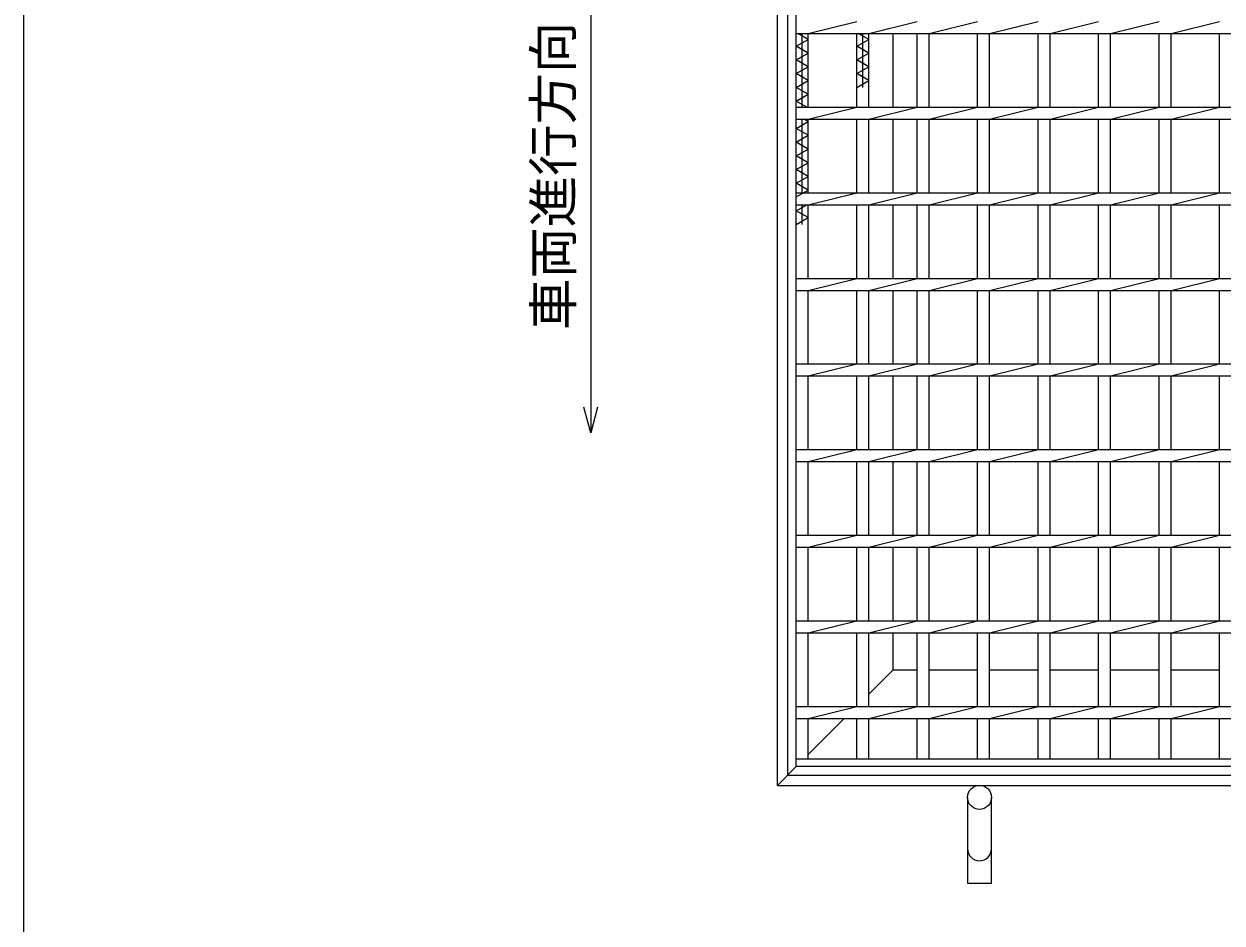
# Model space of a CAD drawing. Units: millimetres, scale not verified. Extents: x -1820 to 1731, y -1282 to 1054.
# Drawn here: x -1729 to -1029, y -294 to 231 of the extents above; entities that cross this region are included whole.
import ezdxf
from ezdxf.enums import TextEntityAlignment as Align

# ---------------------------------------------------------------- set-up
doc = ezdxf.new("R2010")
doc.units = ezdxf.units.MM
doc.header["$LTSCALE"] = 10
for name, color, linetype, lineweight in [('0_2', 150, 'Continuous', 25), ('16', 3, 'Continuous', 25), ('19', 6, 'Continuous', 25)]:
    doc.layers.add(name, color=color, linetype=linetype, lineweight=lineweight)
doc.styles.add('ベクトル', font='')
doc.styles.get('ベクトル').set_extended_font_data('ベクトル')

msp = doc.modelspace()

# ---------------------------------------------------------------- linework, layer by layer
at = {"layer": '0_2'}
msp.add_line((-1729, -1146.5), (-1729, 1053.5), dxfattribs=at)
at = {"layer": '0_2', "color": 4}
for p, q in [((-1398, 291.83), (-1398, -8.17)), ((-1398, -8.17), (-1402, 6.83)), ((-1394, 6.83), (-1398, -8.17))]:
    msp.add_line(p, q, dxfattribs=at)
at = {"layer": '16'}
for p, q in [((-1278, -198.5), (-1278, 505.5)), ((-1278, 225), (-1278, 232)), ((-1271, 225), (-1242.7, 232)), ((-1235.7, 225), (-1207.4, 232)), ((-1200.4, 225), (-1172.1, 232)), ((-1165.1, 225), (-1136.8, 232)), ((-1129.8, 225), (-1101.5, 232)), ((-1094.5, 225), (-1066.2, 232)), ((-1059.2, 225), (-1030.9, 232)), ((-1278, 225), (-565, 225)), ((-1271, 221.5), (-1277.12, 225)), ((-1274.5, 182), (-1274.5, 225)), ((-1271, 182), (-1271, 225)), ((-1242.7, 182), (-1242.7, 225)), ((-1235.7, 221.5), (-1241.83, 225)), ((-1239.2, 193.5), (-1239.2, 225)), ((-1235.7, 182), (-1235.7, 225)), ((-1207.4, 182), (-1207.4, 225)), ((-1200.4, 182), (-1200.4, 225)), ((-1172.1, 182), (-1172.1, 225)), ((-1165.1, 182), (-1165.1, 225)), ((-1136.8, 182), (-1136.8, 225)), ((-1129.8, 182), (-1129.8, 225)), ((-1101.5, 182), (-1101.5, 225)), ((-1094.5, 182), (-1094.5, 225)), ((-1066.2, 182), (-1066.2, 225)), ((-1059.2, 182), (-1059.2, 225)), ((-1030.9, 182), (-1030.9, 225)), ((-1278, 217.5), (-1271, 221.5)), ((-1271, 213.5), (-1278, 217.5)), ((-1242.7, 217.5), (-1235.7, 221.5)), ((-1235.7, 213.5), (-1242.7, 217.5)), ((-1278, 209.5), (-1271, 213.5)), ((-1242.7, 209.5), (-1235.7, 213.5)), ((-1271, 205.5), (-1278, 209.5)), ((-1278, 201.5), (-1271, 205.5)), ((-1235.7, 205.5), (-1242.7, 209.5)), ((-1242.7, 201.5), (-1235.7, 205.5)), ((-1271, 197.5), (-1278, 201.5)), ((-1278, 193.5), (-1271, 197.5)), ((-1235.7, 197.5), (-1242.7, 201.5)), ((-1242.7, 193.5), (-1235.7, 197.5)), ((-1271, 189.5), (-1278, 193.5)), ((-1278, 185.5), (-1271, 189.5)), ((-1271.87, 182), (-1278, 185.5)), ((-1278, 182), (-565, 182)), ((-1278, 175), (-1278, 182)), ((-1271, 175), (-1242.7, 182)), ((-1235.7, 175), (-1207.4, 182)), ((-1200.4, 175), (-1172.1, 182)), ((-1165.1, 175), (-1136.8, 182)), ((-1129.8, 175), (-1101.5, 182)), ((-1094.5, 175), (-1066.2, 182)), ((-1059.2, 175), (-1030.9, 182)), ((-1278, 175), (-565, 175)), ((-1274.5, 132), (-1274.5, 175)), ((-1271, 173.5), (-1273.62, 175)), ((-1271, 132), (-1271, 175)), ((-1242.7, 132), (-1242.7, 175)), ((-1235.7, 132), (-1235.7, 175)), ((-1207.4, 132), (-1207.4, 175)), ((-1200.4, 132), (-1200.4, 175)), ((-1172.1, 132), (-1172.1, 175)), ((-1165.1, 132), (-1165.1, 175)), ((-1136.8, 132), (-1136.8, 175)), ((-1129.8, 132), (-1129.8, 175)), ((-1101.5, 132), (-1101.5, 175)), ((-1094.5, 132), (-1094.5, 175)), ((-1066.2, 132), (-1066.2, 175)), ((-1059.2, 132), (-1059.2, 175)), ((-1030.9, 132), (-1030.9, 175)), ((-1278, 169.5), (-1271, 173.5)), ((-1271, 165.5), (-1278, 169.5)), ((-1278, 161.5), (-1271, 165.5)), ((-1271, 157.5), (-1278, 161.5)), ((-1278, 153.5), (-1271, 157.5)), ((-1271, 149.5), (-1278, 153.5)), ((-1278, 145.5), (-1271, 149.5)), ((-1271, 141.5), (-1278, 145.5)), ((-1278, 137.5), (-1271, 141.5)), ((-1271, 133.5), (-1278, 137.5)), ((-1278, 129.5), (-1271, 133.5)), ((-1278, 132), (-565, 132)), ((-1278, 125), (-1278, 132)), ((-1271, 125), (-1242.7, 132)), ((-1235.7, 125), (-1207.4, 132)), ((-1200.4, 125), (-1172.1, 132)), ((-1165.1, 125), (-1136.8, 132)), ((-1129.8, 125), (-1101.5, 132)), ((-1094.5, 125), (-1066.2, 132)), ((-1059.2, 125), (-1030.9, 132)), ((-1278, 125), (-565, 125)), ((-1278, 121.5), (-1271.87, 125)), ((-1271, 117.5), (-1278, 121.5)), ((-1274.5, 113.5), (-1274.5, 125)), ((-1271, 82), (-1271, 125)), ((-1242.7, 82), (-1242.7, 125)), ((-1235.7, 82), (-1235.7, 125)), ((-1207.4, 82), (-1207.4, 125)), ((-1200.4, 82), (-1200.4, 125)), ((-1172.1, 82), (-1172.1, 125)), ((-1165.1, 82), (-1165.1, 125)), ((-1136.8, 82), (-1136.8, 125)), ((-1129.8, 82), (-1129.8, 125)), ((-1101.5, 82), (-1101.5, 125)), ((-1094.5, 82), (-1094.5, 125)), ((-1066.2, 82), (-1066.2, 125)), ((-1059.2, 82), (-1059.2, 125)), ((-1030.9, 82), (-1030.9, 125)), ((-1278, 113.5), (-1271, 117.5)), ((-1278, 82), (-565, 82)), ((-1278, 75), (-1278, 82)), ((-1271, 75), (-1242.7, 82)), ((-1235.7, 75), (-1207.4, 82)), ((-1200.4, 75), (-1172.1, 82)), ((-1165.1, 75), (-1136.8, 82)), ((-1129.8, 75), (-1101.5, 82)), ((-1094.5, 75), (-1066.2, 82)), ((-1059.2, 75), (-1030.9, 82)), ((-1278, 75), (-565, 75)), ((-1271, 32), (-1271, 75)), ((-1242.7, 32), (-1242.7, 75)), ((-1235.7, 32), (-1235.7, 75)), ((-1207.4, 32), (-1207.4, 75)), ((-1200.4, 32), (-1200.4, 75)), ((-1172.1, 32), (-1172.1, 75)), ((-1165.1, 32), (-1165.1, 75)), ((-1136.8, 32), (-1136.8, 75)), ((-1129.8, 32), (-1129.8, 75)), ((-1101.5, 32), (-1101.5, 75)), ((-1094.5, 32), (-1094.5, 75)), ((-1066.2, 32), (-1066.2, 75)), ((-1059.2, 32), (-1059.2, 75)), ((-1030.9, 32), (-1030.9, 75)), ((-1278, 32), (-565, 32)), ((-1278, 25), (-1278, 32)), ((-1271, 25), (-1242.7, 32)), ((-1235.7, 25), (-1207.4, 32)), ((-1200.4, 25), (-1172.1, 32)), ((-1165.1, 25), (-1136.8, 32)), ((-1129.8, 25), (-1101.5, 32)), ((-1094.5, 25), (-1066.2, 32)), ((-1059.2, 25), (-1030.9, 32)), ((-1278, 25), (-565, 25)), ((-1271, -18), (-1271, 25)), ((-1242.7, -18), (-1242.7, 25)), ((-1235.7, -18), (-1235.7, 25)), ((-1207.4, -18), (-1207.4, 25)), ((-1200.4, -18), (-1200.4, 25)), ((-1172.1, -18), (-1172.1, 25)), ((-1165.1, -18), (-1165.1, 25)), ((-1136.8, -18), (-1136.8, 25)), ((-1129.8, -18), (-1129.8, 25)), ((-1101.5, -18), (-1101.5, 25)), ((-1094.5, -18), (-1094.5, 25)), ((-1066.2, -18), (-1066.2, 25)), ((-1059.2, -18), (-1059.2, 25)), ((-1030.9, -18), (-1030.9, 25)), ((-1278, -18), (-565, -18)), ((-1278, -25), (-1278, -18)), ((-1271, -25), (-1242.7, -18)), ((-1235.7, -25), (-1207.4, -18)), ((-1200.4, -25), (-1172.1, -18)), ((-1165.1, -25), (-1136.8, -18)), ((-1129.8, -25), (-1101.5, -18)), ((-1094.5, -25), (-1066.2, -18)), ((-1059.2, -25), (-1030.9, -18)), ((-1278, -25), (-565, -25)), ((-1271, -68), (-1271, -25)), ((-1242.7, -68), (-1242.7, -25)), ((-1235.7, -68), (-1235.7, -25)), ((-1207.4, -68), (-1207.4, -25)), ((-1200.4, -68), (-1200.4, -25)), ((-1172.1, -68), (-1172.1, -25)), ((-1165.1, -68), (-1165.1, -25)), ((-1136.8, -68), (-1136.8, -25)), ((-1129.8, -68), (-1129.8, -25)), ((-1101.5, -68), (-1101.5, -25)), ((-1094.5, -68), (-1094.5, -25)), ((-1066.2, -68), (-1066.2, -25)), ((-1059.2, -68), (-1059.2, -25)), ((-1030.9, -68), (-1030.9, -25)), ((-1278, -68), (-565, -68)), ((-1278, -75), (-1278, -68)), ((-1271, -75), (-1242.7, -68)), ((-1235.7, -75), (-1207.4, -68)), ((-1200.4, -75), (-1172.1, -68)), ((-1165.1, -75), (-1136.8, -68)), ((-1129.8, -75), (-1101.5, -68)), ((-1094.5, -75), (-1066.2, -68)), ((-1059.2, -75), (-1030.9, -68)), ((-1278, -75), (-565, -75)), ((-1271, -118), (-1271, -75)), ((-1242.7, -118), (-1242.7, -75)), ((-1235.7, -118), (-1235.7, -75)), ((-1207.4, -118), (-1207.4, -75)), ((-1200.4, -118), (-1200.4, -75)), ((-1172.1, -118), (-1172.1, -75)), ((-1165.1, -118), (-1165.1, -75)), ((-1136.8, -118), (-1136.8, -75)), ((-1129.8, -118), (-1129.8, -75)), ((-1101.5, -118), (-1101.5, -75)), ((-1094.5, -118), (-1094.5, -75)), ((-1066.2, -118), (-1066.2, -75)), ((-1059.2, -118), (-1059.2, -75)), ((-1030.9, -118), (-1030.9, -75)), ((-1278, -118), (-565, -118)), ((-1278, -125), (-1278, -118)), ((-1271, -125), (-1242.7, -118)), ((-1235.7, -125), (-1207.4, -118)), ((-1200.4, -125), (-1172.1, -118)), ((-1165.1, -125), (-1136.8, -118)), ((-1129.8, -125), (-1101.5, -118)), ((-1094.5, -125), (-1066.2, -118)), ((-1059.2, -125), (-1030.9, -118)), ((-1278, -125), (-565, -125)), ((-1271, -168), (-1271, -125)), ((-1242.7, -168), (-1242.7, -125)), ((-1235.7, -168), (-1235.7, -125)), ((-1207.4, -168), (-1207.4, -125)), ((-1200.4, -168), (-1200.4, -125)), ((-1172.1, -168), (-1172.1, -125)), ((-1165.1, -168), (-1165.1, -125)), ((-1136.8, -168), (-1136.8, -125)), ((-1129.8, -168), (-1129.8, -125)), ((-1101.5, -168), (-1101.5, -125)), ((-1094.5, -168), (-1094.5, -125)), ((-1066.2, -168), (-1066.2, -125)), ((-1059.2, -168), (-1059.2, -125)), ((-1030.9, -168), (-1030.9, -125)), ((-1278, -168), (-565, -168)), ((-1278, -175), (-1278, -168)), ((-1271, -175), (-1242.7, -168)), ((-1235.7, -175), (-1207.4, -168)), ((-1200.4, -175), (-1172.1, -168)), ((-1165.1, -175), (-1136.8, -168)), ((-1129.8, -175), (-1101.5, -168)), ((-1094.5, -175), (-1066.2, -168)), ((-1059.2, -175), (-1030.9, -168)), ((-1278, -175), (-565, -175)), ((-1271, -198.5), (-1271, -175)), ((-1242.7, -198.5), (-1242.7, -175)), ((-1235.7, -198.5), (-1235.7, -175)), ((-1207.4, -198.5), (-1207.4, -175)), ((-1200.4, -198.5), (-1200.4, -175)), ((-1172.1, -198.5), (-1172.1, -175)), ((-1165.1, -198.5), (-1165.1, -175)), ((-1136.8, -198.5), (-1136.8, -175)), ((-1129.8, -198.5), (-1129.8, -175)), ((-1101.5, -198.5), (-1101.5, -175)), ((-1094.5, -198.5), (-1094.5, -175)), ((-1066.2, -198.5), (-1066.2, -175)), ((-1059.2, -198.5), (-1059.2, -175)), ((-1030.9, -198.5), (-1030.9, -175)), ((-1278, -198.5), (-565, -198.5)), ((-1278, -203), (-1278, -198.5)), ((-1278, -198.5), (-1271, -198.5)), ((-1242.7, -198.5), (-1235.7, -198.5)), ((-1207.4, -198.5), (-1200.4, -198.5)), ((-1172.1, -198.5), (-1165.1, -198.5)), ((-1136.8, -198.5), (-1129.8, -198.5)), ((-1101.5, -198.5), (-1094.5, -198.5)), ((-1066.2, -198.5), (-1059.2, -198.5)), ((-1030.9, -198.5), (-1023.9, -198.5)), ((-565, -203), (-1278, -203))]:
    msp.add_line(p, q, dxfattribs=at)
at = {"layer": '19'}
for p, q in [((-1289, -214), (-1289, 521)), ((-1283, -208), (-1283, 515)), ((-1221.5, 182), (-1221.5, 225)), ((-1221.5, 132), (-1221.5, 175)), ((-1221.5, 82), (-1221.5, 125)), ((-1221.5, 32), (-1221.5, 75)), ((-1221.5, -18), (-1221.5, 25)), ((-1221.5, -68), (-1221.5, -25)), ((-1221.5, -118), (-1221.5, -75)), ((-1221.5, -146.5), (-1221.5, -125)), ((-1235.7, -160.7), (-1221.5, -146.5)), ((-1221.5, -146.5), (-1207.4, -146.5)), ((-1200.4, -146.5), (-1172.1, -146.5)), ((-1165.1, -146.5), (-1136.8, -146.5)), ((-1129.8, -146.5), (-1101.5, -146.5)), ((-1094.5, -146.5), (-1066.2, -146.5)), ((-1059.2, -146.5), (-1030.9, -146.5)), ((-1243, -168), (-1242.7, -167.7)), ((-1271, -196), (-1250, -175)), ((-1289, -214), (-1278, -203)), ((-1283, -208), (-560, -208)), ((-1289, -214), (-554, -214)), ((-1178, -221), (-1178, -271)), ((-1164, -271), (-1164, -221)), ((-1178, -271), (-1164, -271))]:
    msp.add_line(p, q, dxfattribs=at)
msp.add_circle((-1171, -221), 7, dxfattribs=at)
msp.add_arc((-1171, -251), 7, 180, 0, dxfattribs=at)

# ---------------------------------------------------------------- texts
at = {"layer": '0_2', "color": 2, "style": 'ベクトル'}
msp.add_text('車両進行方向', height=21.99, rotation=90, dxfattribs=at).set_placement((-1420, 51.83), align=Align.MIDDLE_LEFT)

doc.saveas('drawing.dxf')
